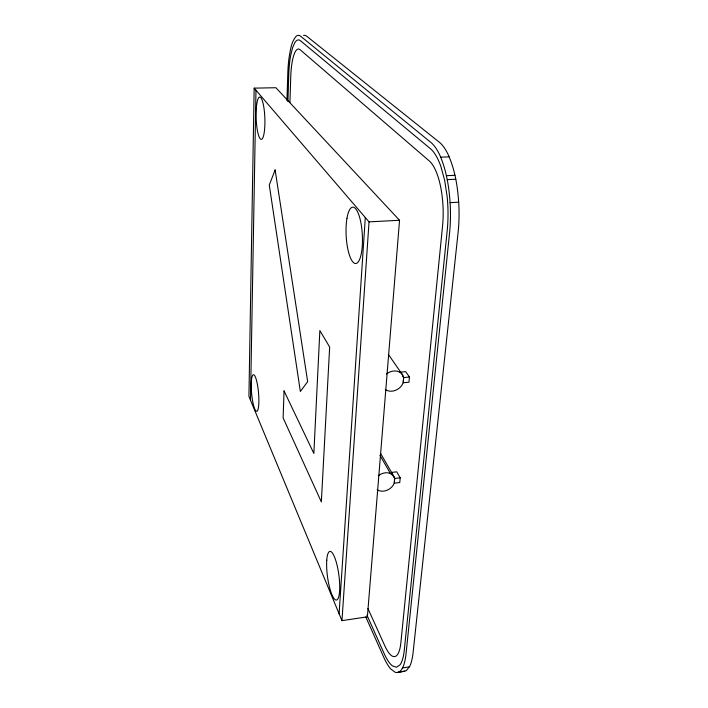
<?xml version="1.0" encoding="UTF-8"?>
<svg xmlns="http://www.w3.org/2000/svg" width="708" height="708" viewBox="0 0 708 708"><rect width="100%" height="100%" fill="white"/><g stroke="black" fill="none" stroke-linecap="round" stroke-linejoin="round"><path stroke-width="1.06" d="M254.163 88.137L248.933 396.418L341.964 620.659L367.381 616.818L399.551 220.276L275.908 87.73L254.163 88.137L369.036 221.878L341.964 620.659M250.49 400.17L255.977 90.261M286.952 100.66L287.767 74.154A49.321 11.735 88.7 0 1 289.147 57.056C290.466 49.967 291.183 42.011 296.077 36.347A49.321 11.735 88.7 0 1 300.696 36.276L430.942 142.467A68.561 24.054 87.8 0 1 439.96 155.512C446.713 171.115 449.244 188.178 450.244 205.046A68.561 24.054 87.8 0 1 449.562 232.994L406.091 653.351A58.162 15.868 81.1 0 1 402.887 667.263L401.277 670.051L399.445 671.839L397.427 672.6L395.268 672.352L390.692 668.918A58.162 15.868 81.1 0 1 383.754 657.272L365.824 617.022M287.926 101.598L288.749 75.119A44.834 10.664 88.7 0 1 290.758 55.02L292.652 47.463L295.024 42.321A44.834 10.664 88.7 0 1 300.537 40.799L430.375 148.653A62.313 21.851 87.8 0 1 440.88 166.469L444.721 180.575L447.173 196.851A62.313 21.851 87.8 0 1 447.199 230.675L404.348 649.661A52.861 14.417 81.1 0 1 400.002 664.865L396.524 667.237L392.524 665.945A52.861 14.417 81.1 0 1 384.108 653.466L366.948 615.155M289.926 102.492L290.74 77.075A35.851 8.523 88.7 0 1 300.219 49.799L429.252 160.92A49.817 17.461 87.8 0 1 442.553 226.109L400.905 642.386A42.276 11.523 81.1 0 1 384.807 645.785L367.948 608.535M339.097 613.739L365.301 217.533M380.594 453.43L393.834 476.369L394.675 478.458L394.259 483.183A10.956 8.602 -29.6 0 1 377.178 489.794M402.418 375.762L403.657 377.559L403.188 382.762A11.505 9.478 -33.4 0 1 385.285 389.497M400.206 477.811L399.772 482.529L394.259 483.183L394.675 478.458L391.214 472.457L396.701 471.82L400.206 477.811L394.675 478.458M399.94 372.178L405.684 371.656L409.445 377.019L408.967 382.223L403.188 382.762L403.657 377.559A11.505 9.478 -33.4 0 0 386.533 374.028M396.923 672.538L406.33 670.688L409.852 666.113A58.065 16.169 81 0 0 413.136 652.21L458.094 232.516A68.419 24.497 87.9 0 0 458.837 204.621C457.846 187.779 455.288 170.743 448.447 155.202A68.419 24.497 87.9 0 0 439.279 142.193L306.732 36.241A49.25 11.965 88.8 0 0 303.555 35.427M397.896 672.423L404.755 671.281M402.471 667.98L409.428 666.83M403.657 377.559L409.445 377.019M369.036 221.878L399.551 220.276M450.067 202.63L458.66 202.205M447.199 179.628L455.775 179.266M446.376 175.664L454.943 175.31M440.624 157.167L449.12 156.849M393.834 476.369L390.329 473.44A10.956 8.602 -29.6 0 0 378.311 475.749M388.382 354.407L402.79 375.222M379.939 455.279L390.4 473.493M284.032 390.896L283.129 417.932L321.344 501.919L329.654 347.026L319.857 330.583L313.856 453.447L284.032 390.896M275.129 169.947L269.27 185.009L300.351 391.48L307.661 381.656L275.129 169.947M256.402 107.315A21.16 4.337 87.9 0 0 261.172 139.379A21.16 4.337 87.9 0 0 263.951 108.005A21.16 4.337 87.9 0 0 256.402 107.315M326.751 560.24A24.532 5.744 82.4 0 0 335.256 599.738A24.532 5.744 82.4 0 0 337.539 567.276A24.532 5.744 82.4 0 0 326.751 560.24M346.982 218.241A28.223 8.098 87 0 0 354.566 263.305A28.223 8.098 87 0 0 361.213 224.498A28.223 8.098 87 0 0 346.982 218.241M251.26 383.825A18.399 3.469 84.9 0 0 256.632 411.33A18.399 3.469 84.9 0 0 257.287 383.842A18.399 3.469 84.9 0 0 251.26 383.825"/></g></svg>
